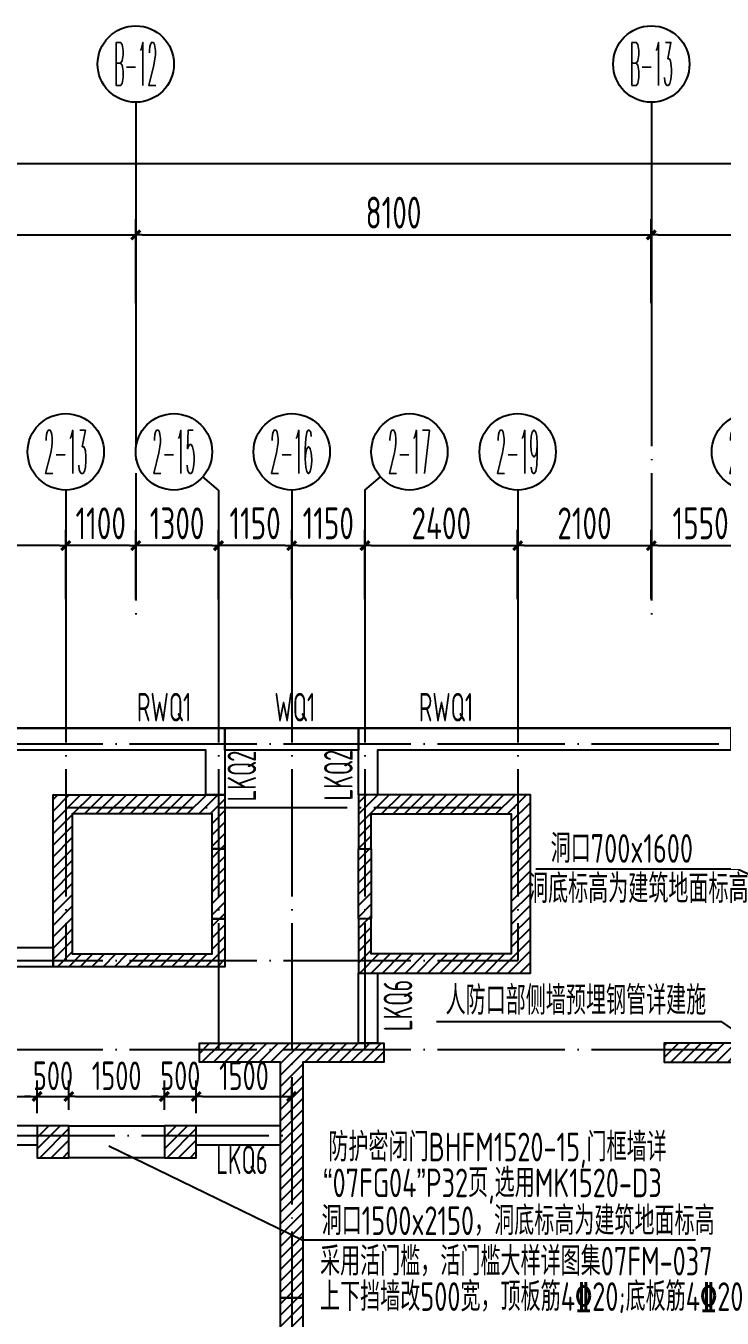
# Model space of a CAD drawing. Header units: millimetres. Extents: x 156735 to 386235, y 467499 to 703525.
# Drawn here: x 263420 to 274359, y 662124 to 682425 of the extents above; entities that cross this region are included whole.
import ezdxf
from ezdxf.enums import TextEntityAlignment as Align

# ---------------------------------------------------------------- set-up
doc = ezdxf.new("R2010")
doc.units = ezdxf.units.MM
doc.header["$LTSCALE"] = 100
doc.header["$PDMODE"] = 35
doc.header["$PDSIZE"] = 200
doc.linetypes.add('DOTE', pattern=[2.42, 2, -0.2, 0.02, -0.2])
for name, color, linetype in [('B-TEXT', 7, 'Continuous'), ('COLU', 7, 'Continuous'), ('h斜线-主楼', 7, 'Continuous'), ('h斜线-柱', 7, 'Continuous'), ('Q-AXIS', 3, 'Continuous'), ('Q-DIM', 4, 'Continuous'), ('Q-dote', 253, 'DOTE'), ('Q-TEXT', 2, 'Continuous'), ('Q-门框', 6, 'Continuous'), ('WALL', 3, 'Continuous'), ('wall-主楼', 2, 'Continuous'), ('wall-开洞', 5, 'Continuous')]:
    doc.layers.add(name, color=color, linetype=linetype)
doc.styles.add('_TCH_AXIS', font='COMPLEX', dxfattribs={"bigfont": 'GBCBIG'})
doc.styles.add('COMPLEX', font='tssdeng.shx', dxfattribs={"width": 0.7, "bigfont": 'tssdchn.shx'})
doc.styles.add('TSSD_Dimension', font='Tssdeng.shx', dxfattribs={"width": 0.7, "bigfont": 'hztxt.shx'})
doc.styles.add('TSSD_REIN', font='Tssdeng.shx', dxfattribs={"width": 0.7, "bigfont": 'hztxt.shx'})
doc.dimstyles.new('TSSD_100_100$0', dxfattribs={"dimtxt": 300, "dimasz": 100, "dimexe": 250, "dimexo": 250, "dimgap": 100, "dimtad": 1, "dimdec": 0, "dimzin": 0, "dimdsep": 46, "dimtxsty": 'TSSD_Dimension', "dimblk": '_tsdbk', "dimblk1": '_tsdbk', "dimblk2": '_tsdbk', "dimsah": 1, "dimcen": 0, "dimclrt": 7, "dimadec": 0, "dimazin": 0, "dimtfac": 1, "dimtdec": 0, "dimtix": 1, "dimtmove": 2, "dimatfit": 3, "dimldrblk": '_tsdbk', "dimfxl": 1, "dimtolj": 1, "dimtzin": 0, "dimarcsym": 0})
pattern_1 = [(45, (-467527.32, -323147.44), (-89.802561, 89.802561), [])]

# ---------------------------------------------------------------- blocks, each defined once
blk = doc.blocks.new('_AXISO')
blk.add_circle((0, 0), 0.5)
at = {"layer": 'B-TEXT', "style": 'COMPLEX', "width": 1.450893}
blk.add_attdef('A', text='', height=0.56, dxfattribs=at).set_placement((0.249375, -0.28), (0.749375, -0.28), align=Align.FIT)
blk = doc.blocks.new('_tsdbk')
blk.add_line((-1, 0), (0, 0))
at = {"const_width": 0.5}
blk.add_lwpolyline([(-0.7, -0.7), (0.7, 0.7)], dxfattribs=at)
blk = doc.blocks.new('*D105')
at = {"layer": 'Defpoints', "color": 0}
for p in [(273246, 674260), (271146, 673168), (273246, 673168)]:
    blk.add_point(p, dxfattribs=at)
at = {"layer": 'Q-AXIS', "color": 0, "lineweight": -2}
for p, q in [((271146, 673418), (271146, 674510)), ((273246, 673418), (273246, 674510)), ((271246, 674260), (273146, 674260))]:
    blk.add_line(p, q, dxfattribs=at)
at = {"layer": 'Q-AXIS', "color": 0, "lineweight": -2, "xscale": 100, "yscale": 100, "zscale": 100, "rotation": 180}
blk.add_blockref('_tsdbk', (271146, 674260), dxfattribs=at)
at = {"layer": 'Q-AXIS', "color": 0, "lineweight": -2, "xscale": 100, "yscale": 100, "zscale": 100}
blk.add_blockref('_tsdbk', (273246, 674260), dxfattribs=at)
at = {"layer": 'Q-AXIS', "color": 7, "insert": (272196, 674610), "char_height": 500, "attachment_point": 5, "style": 'TSSD_Dimension'}
blk.add_mtext('\\A1;2100', dxfattribs=at)
blk = doc.blocks.new('*D107')
at = {"layer": 'Defpoints', "color": 0}
for p in [(359046, 680262), (196946, 678055), (359046, 678055)]:
    blk.add_point(p, dxfattribs=at)
at = {"layer": 'Q-AXIS', "color": 0, "lineweight": -2}
for p, q in [((196946, 678305), (196946, 680512)), ((359046, 678305), (359046, 680512)), ((197046, 680262), (358946, 680262))]:
    blk.add_line(p, q, dxfattribs=at)
at = {"layer": 'Q-AXIS', "color": 0, "lineweight": -2, "xscale": 100, "yscale": 100, "zscale": 100, "rotation": 180}
blk.add_blockref('_tsdbk', (196946, 680262), dxfattribs=at)
at = {"layer": 'Q-AXIS', "color": 0, "lineweight": -2, "xscale": 100, "yscale": 100, "zscale": 100}
blk.add_blockref('_tsdbk', (359046, 680262), dxfattribs=at)
at = {"layer": 'Q-AXIS', "color": 7, "insert": (250239, 680612), "char_height": 500, "attachment_point": 5, "style": 'TSSD_Dimension'}
blk.add_mtext('\\A1;162100', dxfattribs=at)
blk = doc.blocks.new('*D108')
at = {"layer": 'Defpoints', "color": 0}
for p in [(273246, 679141), (265146, 677820), (273246, 677820)]:
    blk.add_point(p, dxfattribs=at)
at = {"layer": 'Q-AXIS', "color": 0, "lineweight": -2}
for p, q in [((265146, 678070), (265146, 679391)), ((273246, 678070), (273246, 679391)), ((265246, 679141), (273146, 679141))]:
    blk.add_line(p, q, dxfattribs=at)
at = {"layer": 'Q-AXIS', "color": 0, "lineweight": -2, "xscale": 100, "yscale": 100, "zscale": 100, "rotation": 180}
blk.add_blockref('_tsdbk', (265146, 679141), dxfattribs=at)
at = {"layer": 'Q-AXIS', "color": 0, "lineweight": -2, "xscale": 100, "yscale": 100, "zscale": 100}
blk.add_blockref('_tsdbk', (273246, 679141), dxfattribs=at)
at = {"layer": 'Q-AXIS', "color": 7, "insert": (269196, 679491), "char_height": 500, "attachment_point": 5, "style": 'TSSD_Dimension'}
blk.add_mtext('\\A1;8100', dxfattribs=at)
blk = doc.blocks.new('*D334')
at = {"layer": 'Defpoints', "color": 0}
for p in [(264046, 674260), (264046, 673168), (265146, 673168)]:
    blk.add_point(p, dxfattribs=at)
at = {"layer": 'Q-AXIS', "color": 0, "lineweight": -2}
for p, q in [((264046, 673418), (264046, 674510)), ((265146, 673418), (265146, 674510)), ((265046, 674260), (264146, 674260))]:
    blk.add_line(p, q, dxfattribs=at)
at = {"layer": 'Q-AXIS', "color": 0, "lineweight": -2, "xscale": 100, "yscale": 100, "zscale": 100, "rotation": 180}
blk.add_blockref('_tsdbk', (264046, 674260), dxfattribs=at)
at = {"layer": 'Q-AXIS', "color": 0, "lineweight": -2, "xscale": 100, "yscale": 100, "zscale": 100}
blk.add_blockref('_tsdbk', (265146, 674260), dxfattribs=at)
at = {"layer": 'Q-AXIS', "color": 7, "insert": (264596, 674610), "char_height": 500, "attachment_point": 5, "style": 'TSSD_Dimension'}
blk.add_mtext('\\A1;1100', dxfattribs=at)
blk = doc.blocks.new('*D335')
at = {"layer": 'Defpoints', "color": 0}
for p in [(260396, 674260), (260396, 673168), (264046, 673168)]:
    blk.add_point(p, dxfattribs=at)
at = {"layer": 'Q-AXIS', "color": 0, "lineweight": -2}
for p, q in [((260396, 673418), (260396, 674510)), ((264046, 673418), (264046, 674510)), ((263946, 674260), (260496, 674260))]:
    blk.add_line(p, q, dxfattribs=at)
at = {"layer": 'Q-AXIS', "color": 0, "lineweight": -2, "xscale": 100, "yscale": 100, "zscale": 100, "rotation": 180}
blk.add_blockref('_tsdbk', (260396, 674260), dxfattribs=at)
at = {"layer": 'Q-AXIS', "color": 0, "lineweight": -2, "xscale": 100, "yscale": 100, "zscale": 100}
blk.add_blockref('_tsdbk', (264046, 674260), dxfattribs=at)
at = {"layer": 'Q-AXIS', "color": 7, "insert": (262221, 674610), "char_height": 500, "attachment_point": 5, "style": 'TSSD_Dimension'}
blk.add_mtext('\\A1;3650', dxfattribs=at)
blk = doc.blocks.new('*D336')
at = {"layer": 'Defpoints', "color": 0}
for p in [(271146, 674260), (268746, 673168), (271146, 673168)]:
    blk.add_point(p, dxfattribs=at)
at = {"layer": 'Q-AXIS', "color": 0, "lineweight": -2}
for p, q in [((268746, 673418), (268746, 674510)), ((271146, 673418), (271146, 674510)), ((268846, 674260), (271046, 674260))]:
    blk.add_line(p, q, dxfattribs=at)
at = {"layer": 'Q-AXIS', "color": 0, "lineweight": -2, "xscale": 100, "yscale": 100, "zscale": 100, "rotation": 180}
blk.add_blockref('_tsdbk', (268746, 674260), dxfattribs=at)
at = {"layer": 'Q-AXIS', "color": 0, "lineweight": -2, "xscale": 100, "yscale": 100, "zscale": 100}
blk.add_blockref('_tsdbk', (271146, 674260), dxfattribs=at)
at = {"layer": 'Q-AXIS', "color": 7, "insert": (269946, 674610), "char_height": 500, "attachment_point": 5, "style": 'TSSD_Dimension'}
blk.add_mtext('\\A1;2400', dxfattribs=at)
blk = doc.blocks.new('*D337')
at = {"layer": 'Defpoints', "color": 0}
for p in [(266446, 674260), (266446, 673168), (267596, 673168)]:
    blk.add_point(p, dxfattribs=at)
at = {"layer": 'Q-AXIS', "color": 0, "lineweight": -2}
for p, q in [((266446, 673418), (266446, 674510)), ((267596, 673418), (267596, 674510)), ((267496, 674260), (266546, 674260))]:
    blk.add_line(p, q, dxfattribs=at)
at = {"layer": 'Q-AXIS', "color": 0, "lineweight": -2, "xscale": 100, "yscale": 100, "zscale": 100, "rotation": 180}
blk.add_blockref('_tsdbk', (266446, 674260), dxfattribs=at)
at = {"layer": 'Q-AXIS', "color": 0, "lineweight": -2, "xscale": 100, "yscale": 100, "zscale": 100}
blk.add_blockref('_tsdbk', (267596, 674260), dxfattribs=at)
at = {"layer": 'Q-AXIS', "color": 7, "insert": (267021, 674610), "char_height": 500, "attachment_point": 5, "style": 'TSSD_Dimension'}
blk.add_mtext('\\A1;1150', dxfattribs=at)
blk = doc.blocks.new('*D338')
at = {"layer": 'Defpoints', "color": 0}
for p in [(265146, 674260), (265146, 673168), (266446, 673168)]:
    blk.add_point(p, dxfattribs=at)
at = {"layer": 'Q-AXIS', "color": 0, "lineweight": -2}
for p, q in [((265146, 673418), (265146, 674510)), ((266446, 673418), (266446, 674510)), ((266346, 674260), (265246, 674260))]:
    blk.add_line(p, q, dxfattribs=at)
at = {"layer": 'Q-AXIS', "color": 0, "lineweight": -2, "xscale": 100, "yscale": 100, "zscale": 100, "rotation": 180}
blk.add_blockref('_tsdbk', (265146, 674260), dxfattribs=at)
at = {"layer": 'Q-AXIS', "color": 0, "lineweight": -2, "xscale": 100, "yscale": 100, "zscale": 100}
blk.add_blockref('_tsdbk', (266446, 674260), dxfattribs=at)
at = {"layer": 'Q-AXIS', "color": 7, "insert": (265796, 674610), "char_height": 500, "attachment_point": 5, "style": 'TSSD_Dimension'}
blk.add_mtext('\\A1;1300', dxfattribs=at)
blk = doc.blocks.new('*D339')
at = {"layer": 'Defpoints', "color": 0}
for p in [(268746, 674260), (267596, 673168), (268746, 673168)]:
    blk.add_point(p, dxfattribs=at)
at = {"layer": 'Q-AXIS', "color": 0, "lineweight": -2}
for p, q in [((267596, 673418), (267596, 674510)), ((268746, 673418), (268746, 674510)), ((267696, 674260), (268646, 674260))]:
    blk.add_line(p, q, dxfattribs=at)
at = {"layer": 'Q-AXIS', "color": 0, "lineweight": -2, "xscale": 100, "yscale": 100, "zscale": 100, "rotation": 180}
blk.add_blockref('_tsdbk', (267596, 674260), dxfattribs=at)
at = {"layer": 'Q-AXIS', "color": 0, "lineweight": -2, "xscale": 100, "yscale": 100, "zscale": 100}
blk.add_blockref('_tsdbk', (268746, 674260), dxfattribs=at)
at = {"layer": 'Q-AXIS', "color": 7, "insert": (268171, 674610), "char_height": 500, "attachment_point": 5, "style": 'TSSD_Dimension'}
blk.add_mtext('\\A1;1150', dxfattribs=at)
blk = doc.blocks.new('*D340')
at = {"layer": 'Defpoints', "color": 0}
for p in [(265146, 679141), (257046, 677820), (265146, 677820)]:
    blk.add_point(p, dxfattribs=at)
at = {"layer": 'Q-AXIS', "color": 0, "lineweight": -2}
for p, q in [((257046, 678070), (257046, 679391)), ((265146, 678070), (265146, 679391)), ((257146, 679141), (265046, 679141))]:
    blk.add_line(p, q, dxfattribs=at)
at = {"layer": 'Q-AXIS', "color": 0, "lineweight": -2, "xscale": 100, "yscale": 100, "zscale": 100, "rotation": 180}
blk.add_blockref('_tsdbk', (257046, 679141), dxfattribs=at)
at = {"layer": 'Q-AXIS', "color": 0, "lineweight": -2, "xscale": 100, "yscale": 100, "zscale": 100}
blk.add_blockref('_tsdbk', (265146, 679141), dxfattribs=at)
at = {"layer": 'Q-AXIS', "color": 7, "insert": (261096, 679491), "char_height": 500, "attachment_point": 5, "style": 'TSSD_Dimension'}
blk.add_mtext('\\A1;8100', dxfattribs=at)
blk = doc.blocks.new('*D577')
at = {"layer": 'Defpoints', "color": 0}
for p in [(274796, 674260), (273246, 673168), (274796, 673168)]:
    blk.add_point(p, dxfattribs=at)
at = {"layer": 'Q-AXIS', "color": 0, "lineweight": -2}
for p, q in [((273246, 673418), (273246, 674510)), ((274796, 673418), (274796, 674510)), ((273346, 674260), (274696, 674260))]:
    blk.add_line(p, q, dxfattribs=at)
at = {"layer": 'Q-AXIS', "color": 0, "lineweight": -2, "xscale": 100, "yscale": 100, "zscale": 100, "rotation": 180}
blk.add_blockref('_tsdbk', (273246, 674260), dxfattribs=at)
at = {"layer": 'Q-AXIS', "color": 0, "lineweight": -2, "xscale": 100, "yscale": 100, "zscale": 100}
blk.add_blockref('_tsdbk', (274796, 674260), dxfattribs=at)
at = {"layer": 'Q-AXIS', "color": 7, "insert": (274021, 674610), "char_height": 500, "attachment_point": 5, "style": 'TSSD_Dimension'}
blk.add_mtext('\\A1;1550', dxfattribs=at)
blk = doc.blocks.new('*D596')
at = {"layer": 'Defpoints', "color": 0}
for p in [(281346, 679141), (273246, 677820), (281346, 677820)]:
    blk.add_point(p, dxfattribs=at)
at = {"layer": 'Q-AXIS', "color": 0, "lineweight": -2}
for p, q in [((273246, 678070), (273246, 679391)), ((281346, 678070), (281346, 679391)), ((273346, 679141), (281246, 679141))]:
    blk.add_line(p, q, dxfattribs=at)
at = {"layer": 'Q-AXIS', "color": 0, "lineweight": -2, "xscale": 100, "yscale": 100, "zscale": 100, "rotation": 180}
blk.add_blockref('_tsdbk', (273246, 679141), dxfattribs=at)
at = {"layer": 'Q-AXIS', "color": 0, "lineweight": -2, "xscale": 100, "yscale": 100, "zscale": 100}
blk.add_blockref('_tsdbk', (281346, 679141), dxfattribs=at)
at = {"layer": 'Q-AXIS', "color": 7, "insert": (277296, 679491), "char_height": 500, "attachment_point": 5, "style": 'TSSD_Dimension'}
blk.add_mtext('\\A1;8100', dxfattribs=at)
blk = doc.blocks.new('*D834')
at = {"layer": 'Defpoints', "color": 0}
for p in [(263596, 665606), (261596, 665145), (263596, 665095)]:
    blk.add_point(p, dxfattribs=at)
at = {"layer": 'Q-DIM', "color": 0, "lineweight": -2}
for p, q in [((261596, 665395), (261596, 665856)), ((263596, 665345), (263596, 665856)), ((261696, 665606), (263496, 665606))]:
    blk.add_line(p, q, dxfattribs=at)
at = {"layer": 'Q-DIM', "color": 0, "lineweight": -2, "xscale": 100, "yscale": 100, "zscale": 100, "rotation": 180}
blk.add_blockref('_tsdbk', (261596, 665606), dxfattribs=at)
at = {"layer": 'Q-DIM', "color": 0, "lineweight": -2, "xscale": 100, "yscale": 100, "zscale": 100}
blk.add_blockref('_tsdbk', (263596, 665606), dxfattribs=at)
at = {"layer": 'Q-DIM', "color": 7, "insert": (262596, 665931), "char_height": 450, "attachment_point": 5, "style": 'TSSD_Dimension'}
blk.add_mtext('\\A1;2000', dxfattribs=at)
blk = doc.blocks.new('*D835')
at = {"layer": 'Defpoints', "color": 0}
for p in [(264096, 665606), (263596, 665095), (264096, 665145)]:
    blk.add_point(p, dxfattribs=at)
at = {"layer": 'Q-DIM', "color": 0, "lineweight": -2}
for p, q in [((263596, 665345), (263596, 665856)), ((264096, 665395), (264096, 665856)), ((263496, 665606), (263396, 665606)), ((263596, 665606), (264096, 665606)), ((264196, 665606), (264296, 665606))]:
    blk.add_line(p, q, dxfattribs=at)
at = {"layer": 'Q-DIM', "color": 0, "lineweight": -2, "xscale": 100, "yscale": 100, "zscale": 100}
blk.add_blockref('_tsdbk', (263596, 665606), dxfattribs=at)
at = {"layer": 'Q-DIM', "color": 0, "lineweight": -2, "xscale": 100, "yscale": 100, "zscale": 100, "rotation": 180}
blk.add_blockref('_tsdbk', (264096, 665606), dxfattribs=at)
at = {"layer": 'Q-DIM', "color": 7, "insert": (263846, 665931), "char_height": 450, "attachment_point": 5, "style": 'TSSD_Dimension'}
blk.add_mtext('\\A1;500', dxfattribs=at)
blk = doc.blocks.new('*D836')
at = {"layer": 'Defpoints', "color": 0}
for p in [(265596, 665606), (264096, 665145), (265596, 665145)]:
    blk.add_point(p, dxfattribs=at)
at = {"layer": 'Q-DIM', "color": 0, "lineweight": -2}
for p, q in [((264096, 665395), (264096, 665856)), ((265596, 665395), (265596, 665856)), ((264196, 665606), (265496, 665606))]:
    blk.add_line(p, q, dxfattribs=at)
at = {"layer": 'Q-DIM', "color": 0, "lineweight": -2, "xscale": 100, "yscale": 100, "zscale": 100, "rotation": 180}
blk.add_blockref('_tsdbk', (264096, 665606), dxfattribs=at)
at = {"layer": 'Q-DIM', "color": 0, "lineweight": -2, "xscale": 100, "yscale": 100, "zscale": 100}
blk.add_blockref('_tsdbk', (265596, 665606), dxfattribs=at)
at = {"layer": 'Q-DIM', "color": 7, "insert": (264846, 665931), "char_height": 450, "attachment_point": 5, "style": 'TSSD_Dimension'}
blk.add_mtext('\\A1;1500', dxfattribs=at)
blk = doc.blocks.new('*D837')
at = {"layer": 'Defpoints', "color": 0}
for p in [(266096, 665606), (265596, 665145), (266096, 665095)]:
    blk.add_point(p, dxfattribs=at)
at = {"layer": 'Q-DIM', "color": 0, "lineweight": -2}
for p, q in [((265596, 665395), (265596, 665856)), ((266096, 665345), (266096, 665856)), ((265496, 665606), (265396, 665606)), ((265596, 665606), (266096, 665606)), ((266196, 665606), (266296, 665606))]:
    blk.add_line(p, q, dxfattribs=at)
at = {"layer": 'Q-DIM', "color": 0, "lineweight": -2, "xscale": 100, "yscale": 100, "zscale": 100}
blk.add_blockref('_tsdbk', (265596, 665606), dxfattribs=at)
at = {"layer": 'Q-DIM', "color": 0, "lineweight": -2, "xscale": 100, "yscale": 100, "zscale": 100, "rotation": 180}
blk.add_blockref('_tsdbk', (266096, 665606), dxfattribs=at)
at = {"layer": 'Q-DIM', "color": 7, "insert": (265846, 665931), "char_height": 450, "attachment_point": 5, "style": 'TSSD_Dimension'}
blk.add_mtext('\\A1;500', dxfattribs=at)
blk = doc.blocks.new('*D838')
at = {"layer": 'Defpoints', "color": 0}
for p in [(267596, 665606), (266096, 665095), (267596, 664995)]:
    blk.add_point(p, dxfattribs=at)
at = {"layer": 'Q-DIM', "color": 0, "lineweight": -2}
for p, q in [((266096, 665345), (266096, 665856)), ((267596, 665245), (267596, 665856)), ((266196, 665606), (267496, 665606))]:
    blk.add_line(p, q, dxfattribs=at)
at = {"layer": 'Q-DIM', "color": 0, "lineweight": -2, "xscale": 100, "yscale": 100, "zscale": 100, "rotation": 180}
blk.add_blockref('_tsdbk', (266096, 665606), dxfattribs=at)
at = {"layer": 'Q-DIM', "color": 0, "lineweight": -2, "xscale": 100, "yscale": 100, "zscale": 100}
blk.add_blockref('_tsdbk', (267596, 665606), dxfattribs=at)
at = {"layer": 'Q-DIM', "color": 7, "insert": (266846, 665931), "char_height": 450, "attachment_point": 5, "style": 'TSSD_Dimension'}
blk.add_mtext('\\A1;1500', dxfattribs=at)

msp = doc.modelspace()

# ---------------------------------------------------------------- hatches: boundary and pattern name
at = {"layer": 'h斜线-主楼'}
h = msp.add_hatch(dxfattribs=at)
h.set_pattern_fill('ANSI31', color=256, scale=40, style=0)
h.set_pattern_definition(pattern_1)
h.paths.add_polyline_path([(266546.5, 668394.7), (266546.5, 667644.7), (263846.5, 667644.7), (263846.5, 670344.7), (266546.5, 670344.7), (266546.5, 669494.7), (266346.5, 669494.7), (266346.5, 670044.7), (264146.5, 670044.7), (264146.5, 667844.7), (266346.5, 667844.7), (266346.5, 668394.7)])
h = msp.add_hatch(dxfattribs=at)
h.set_pattern_fill('ANSI31', color=256, scale=40, style=0)
h.set_pattern_definition(pattern_1)
h.paths.add_polyline_path([(268646.5, 668394.7), (268646.5, 667544.7), (271346.5, 667544.7), (271346.5, 670344.7), (268646.5, 670344.7), (268646.5, 669494.7), (268846.5, 669494.7), (268846.5, 670044.7), (271046.5, 670044.7), (271046.5, 667844.7), (268846.5, 667844.7), (268846.5, 668394.7)])
h = msp.add_hatch(dxfattribs=at)
h.set_pattern_fill('ANSI31', color=256, scale=40, style=0)
h.set_pattern_definition(pattern_1)
h.paths.add_polyline_path([(266346.5, 669494.7), (266546.5, 669494.7), (266546.5, 668394.7), (266346.5, 668394.7)])
h = msp.add_hatch(dxfattribs=at)
h.set_pattern_fill('ANSI31', color=256, scale=40, style=0)
h.set_pattern_definition(pattern_1)
h.paths.add_polyline_path([(268646.5, 669494.7), (268846.5, 669494.7), (268846.5, 668394.7), (268646.5, 668394.7)])
h = msp.add_hatch(dxfattribs=at)
h.set_pattern_fill('ANSI31', color=256, scale=40, style=0)
h.set_pattern_definition(pattern_1)
h.paths.add_polyline_path([(267421.5, 662444.7), (267421.5, 666144.7), (266146.2, 666144.7), (266146.2, 666444.7), (269046.2, 666444.7), (269046.2, 666144.7), (267771.5, 666144.7), (267771.5, 662444.7)])
h = msp.add_hatch(dxfattribs=at)
h.set_pattern_fill('ANSI31', color=256, scale=40, style=0)
h.set_pattern_definition(pattern_1)
h.paths.add_polyline_path([(276146.2, 666144.7), (276146.2, 666444.7), (273446.2, 666444.7), (273446.2, 666144.7), (274646.5, 666144.7), (274646.5, 663344.7), (274946.5, 663344.7), (274946.5, 666144.7)])
h = msp.add_hatch(dxfattribs=at)
h.set_pattern_fill('ANSI31', color=256, scale=40, style=0)
h.set_pattern_definition(pattern_1)
h.paths.add_polyline_path([(267421.5, 662444.7), (267771.5, 662444.7), (267771.5, 660944.7), (267421.5, 660944.7)])
at = {"layer": 'h斜线-柱'}
h = msp.add_hatch(dxfattribs=at)
h.set_pattern_fill('ANSI31', color=256, scale=40, style=0)
h.set_pattern_definition([(45, (-469324.39, -310247.44), (-89.802561, 89.802561), [])])
h.paths.add_polyline_path([(263596.5, 664644.7), (264096.5, 664644.7), (264096.5, 665144.7), (263596.5, 665144.7)])
h = msp.add_hatch(dxfattribs=at)
h.set_pattern_fill('ANSI31', color=256, scale=40, style=0)
h.set_pattern_definition([(45, (-467324.39, -310247.44), (-89.802561, 89.802561), [])])
h.paths.add_polyline_path([(265596.5, 664644.7), (266096.5, 664644.7), (266096.5, 665144.7), (265596.5, 665144.7)])

# ---------------------------------------------------------------- linework, layer by layer
at = {"color": 6, "lineweight": 30}
msp.add_lwpolyline([(255896.5, 671394.7), (256108.4, 671394.7), (256362.6, 671394.7), (279296.5, 671394.7)], dxfattribs=at)
at = {"layer": 'COLU'}
for points in [[(263596.5, 664644.7), (264096.5, 664644.7), (264096.5, 665144.7), (263596.5, 665144.7)], [(265596.5, 664644.7), (266096.5, 664644.7), (266096.5, 665144.7), (265596.5, 665144.7)]]:
    msp.add_lwpolyline(points, close=True, dxfattribs=at)
at = {"layer": 'Q-AXIS'}
for p, q in [((265146.5, 681225.4), (265146.5, 677819.9)), ((265146.5, 681225.4), (265146.5, 677819.9)), ((265146.5, 681225.4), (265146.5, 677819.9)), ((273246.5, 681225.4), (273246.5, 677819.9)), ((273246.5, 681225.4), (273246.5, 677819.9)), ((273246.5, 681225.4), (273246.5, 677819.9)), ((266446.5, 675133), (266202, 675342.6)), ((268746.5, 675133), (268990.9, 675342.6)), ((264046.5, 675133), (264046.5, 673167.5)), ((266446.5, 675133), (266446.5, 673167.5)), ((267596.5, 675133), (267596.5, 673167.5)), ((268746.5, 675133), (268746.5, 673167.5)), ((271146.5, 675133), (271146.5, 673167.5))]:
    msp.add_line(p, q, dxfattribs=at)
at = {"layer": 'Q-dote', "ltscale": 10}
for p, q in [((265146.5, 677819.9), (265146.5, 673167.5)), ((273246.5, 677819.9), (273246.5, 673167.5)), ((264046.5, 673167.5), (264046.5, 667744.7)), ((266446.5, 673167.5), (266446.5, 666344.7)), ((267596.5, 673167.5), (267596.5, 656086)), ((268746.5, 673167.5), (268746.5, 666344.7)), ((271146.5, 673167.5), (271146.5, 667744.7)), ((240846.5, 671144.7), (296790.3, 671144.7)), ((264046.5, 670144.7), (271146.5, 670144.7)), ((240846.5, 667744.7), (271146.5, 667744.7)), ((240846.5, 666344.7), (296790.3, 666344.7)), ((260396.5, 664994.7), (267596.5, 664994.7))]:
    msp.add_line(p, q, dxfattribs=at)
at = {"layer": 'Q-TEXT'}
for points in [[(271429.8, 669181.1), (274599.5, 669181.1), (277207.9, 667968.5)], [(273942.2, 663351.2), (267759.6, 663351.2), (264722.5, 664823.8)]]:
    msp.add_lwpolyline(points, dxfattribs=at)
at = {"layer": 'Q-TEXT', "color": 3}
msp.add_lwpolyline([(276968.7, 664979.2), (274351.8, 666779.1), (269872.6, 666779.1)], dxfattribs=at)
at = {"layer": 'Q-门框'}
msp.add_lwpolyline([(264096.5, 665144.7), (265596.5, 665144.7), (265596.5, 664644.7), (264096.5, 664644.7)], close=True, dxfattribs=at)
at = {"layer": 'WALL'}
for points in [[(266546.5, 670344.7), (266246.5, 670344.7), (266246.5, 671044.7), (260646.5, 671044.7), (260646.5, 671394.7), (266546.5, 671394.7)], [(266546.5, 671394.7), (268646.5, 671394.7), (268646.5, 671044.7), (266546.5, 671044.7)], [(263846.5, 667944.7), (263846.5, 667644.7), (261746.5, 667644.7), (261746.5, 666444.7), (261446.5, 666444.7), (261446.5, 667944.7)], [(268646.5, 667544.7), (268946.5, 667544.7), (268946.5, 666444.7), (268646.5, 666444.7)], [(260546.5, 665144.7), (260546.5, 664844.7), (263596.5, 664844.7), (263596.5, 664644.7), (264096.5, 664644.7), (264096.5, 665144.7)]]:
    msp.add_lwpolyline(points, close=True, dxfattribs=at)
for points in [[(274496.5, 671394.7), (274496.5, 671044.7), (268946.5, 671044.7), (268946.5, 670344.7), (268646.5, 670344.7), (268646.5, 671394.7), (274496.5, 671394.7)], [(265596.5, 665144.7), (265596.5, 664644.7), (266096.5, 664644.7), (266096.5, 664844.7), (267421.5, 664844.7), (267421.5, 665144.7), (265596.5, 665144.7), (265596.5, 664844.7)]]:
    msp.add_lwpolyline(points, dxfattribs=at)
at = {"layer": 'wall-主楼'}
for points in [[(266546.5, 668394.7), (266546.5, 667644.7), (263846.5, 667644.7), (263846.5, 670344.7), (266546.5, 670344.7), (266546.5, 669494.7), (266346.5, 669494.7), (266346.5, 670044.7), (264146.5, 670044.7), (264146.5, 667844.7), (266346.5, 667844.7), (266346.5, 668394.7)], [(268646.5, 668394.7), (268646.5, 667544.7), (271346.5, 667544.7), (271346.5, 670344.7), (268646.5, 670344.7), (268646.5, 669494.7), (268846.5, 669494.7), (268846.5, 670044.7), (271046.5, 670044.7), (271046.5, 667844.7), (268846.5, 667844.7), (268846.5, 668394.7)], [(267421.5, 662444.7), (267421.5, 666144.7), (266146.2, 666144.7), (266146.2, 666444.7), (269046.2, 666444.7), (269046.2, 666144.7), (267771.5, 666144.7), (267771.5, 662444.7)], [(276146.2, 666144.7), (276146.2, 666444.7), (273446.2, 666444.7), (273446.2, 666144.7), (274646.5, 666144.7), (274646.5, 663344.7), (274946.5, 663344.7), (274946.5, 666144.7)]]:
    msp.add_lwpolyline(points, close=True, dxfattribs=at)
at = {"layer": 'wall-开洞'}
for points in [[(266346.5, 669494.7), (266546.5, 669494.7), (266546.5, 668394.7), (266346.5, 668394.7)], [(268646.5, 669494.7), (268846.5, 669494.7), (268846.5, 668394.7), (268646.5, 668394.7)], [(267421.5, 662444.7), (267771.5, 662444.7), (267771.5, 660944.7), (267421.5, 660944.7)]]:
    msp.add_lwpolyline(points, close=True, dxfattribs=at)

# ---------------------------------------------------------------- block references
at = {"layer": 'Q-AXIS'}
ref = msp.add_blockref('_AXISO', (265146.5, 681825.4), dxfattribs=dict(at, xscale=1199.999999999998, yscale=1200, zscale=1200, rotation=359.9996457873818))
ref.add_attrib('A', 'B-12', dxfattribs={"color": 7, "height": 678.82, "rotation": 359.99965, "style": '_TCH_AXIS', "width": 0.272727}).set_placement((264807.1, 681486), (265485.9, 681486), align=Align.FIT)
ref = msp.add_blockref('_AXISO', (273246.5, 681825.4), dxfattribs=dict(at, xscale=1199.999999999998, yscale=1200, zscale=1200, rotation=359.9996457873818))
ref.add_attrib('A', 'B-13', dxfattribs={"color": 7, "height": 678.82, "rotation": 359.99965, "style": '_TCH_AXIS', "width": 0.272727}).set_placement((272907.1, 681486), (273585.9, 681486), align=Align.FIT)
ref = msp.add_blockref('_AXISO', (264046.5, 675733), dxfattribs=dict(at, xscale=1199.999999999998, yscale=1200, zscale=1200, rotation=359.9996457873818))
ref.add_attrib('A', '2-13', dxfattribs={"color": 7, "height": 678.82, "rotation": 359.99965, "style": '_TCH_AXIS', "width": 0.28}).set_placement((263707.1, 675393.6), (264385.9, 675393.6), align=Align.FIT)
ref = msp.add_blockref('_AXISO', (265746.5, 675733), dxfattribs=dict(at, xscale=1199.999999999998, yscale=1200, zscale=1200, rotation=359.9996457873818))
ref.add_attrib('A', '2-15', dxfattribs={"color": 7, "height": 678.82, "rotation": 359.99965, "style": '_TCH_AXIS', "width": 0.28}).set_placement((265407.1, 675393.6), (266085.9, 675393.6), align=Align.FIT)
ref = msp.add_blockref('_AXISO', (267596.5, 675733), dxfattribs=dict(at, xscale=1199.999999999998, yscale=1200, zscale=1200, rotation=359.9996457873818))
ref.add_attrib('A', '2-16', dxfattribs={"color": 7, "height": 678.82, "rotation": 359.99965, "style": '_TCH_AXIS', "width": 0.28}).set_placement((267257.1, 675393.6), (267935.9, 675393.6), align=Align.FIT)
ref = msp.add_blockref('_AXISO', (269446.5, 675733), dxfattribs=dict(at, xscale=1199.999999999998, yscale=1200, zscale=1200, rotation=359.9996457873818))
ref.add_attrib('A', '2-17', dxfattribs={"color": 7, "height": 678.82, "rotation": 359.99965, "style": '_TCH_AXIS', "width": 0.28}).set_placement((269107.1, 675393.6), (269785.9, 675393.6), align=Align.FIT)
ref = msp.add_blockref('_AXISO', (271146.5, 675733), dxfattribs=dict(at, xscale=1199.999999999998, yscale=1200, zscale=1200, rotation=359.9996457873818))
ref.add_attrib('A', '2-19', dxfattribs={"color": 7, "height": 678.82, "rotation": 359.99965, "style": '_TCH_AXIS', "width": 0.28}).set_placement((270807.1, 675393.6), (271485.9, 675393.6), align=Align.FIT)
ref = msp.add_blockref('_AXISO', (274796.5, 675733), dxfattribs=dict(at, xscale=1199.999999999998, yscale=1200, zscale=1200, rotation=359.9996457873818))
ref.add_attrib('A', '2-21', dxfattribs={"color": 7, "height": 678.82, "rotation": 359.99965, "style": '_TCH_AXIS', "width": 0.28}).set_placement((274457.1, 675393.6), (275135.9, 675393.6), align=Align.FIT)

# ---------------------------------------------------------------- texts
at = {"layer": 'Q-TEXT', "style": 'TSSD_REIN', "width": 0.6}
for s, rotation, p in [('RWQ1', 360, (265165.1, 671497.1)), ('WQ1', 360, (267325.4, 671497.1)), ('RWQ1', 360, (269593.8, 671497.1)), ('LKQ2', 90, (267038, 670240.7)), ('LKQ2', 90, (268554.3, 670254)), ('LKQ6', 90, (269490.6, 666630.4)), ('LKQ6', 360, (266409.4, 664386.4))]:
    msp.add_text(s, height=450, rotation=rotation, dxfattribs=at).set_placement(p)
at = {"layer": 'Q-TEXT', "style": 'TSSD_REIN', "width": 0.7}
for s, p in [('洞口700x1600', (271664.9, 669277.7)), ('洞底标高为建筑地面标高', (271309.2, 668645.8)), ('防护密闭门BHFM1520-15,门框墙详', (268172.5, 664586.8)), ('“07FG04”P32页,选用MK1520-D3', (268092.1, 664024.1)), ('洞口1500x2150，洞底标高为建筑地面标高', (268066.3, 663429.4)), ('采用活门槛，活门槛大样详图集07FM-037', (268042, 662793.6)), ('上下挡墙改500宽，顶板筋4\x8420;底板筋4\x8420', (268042, 662237.4))]:
    msp.add_text(s, height=450, dxfattribs=at).set_placement(p)
at = {"layer": 'Q-TEXT', "color": 3, "style": 'TSSD_REIN', "width": 0.7}
msp.add_text('人防口部侧墙预埋钢管详建施', height=450, dxfattribs=at).set_placement((270014.2, 666891.3))

# ---------------------------------------------------------------- dimensions: what is measured, and where the dimension line sits
at = {"layer": 'Q-AXIS'}
dim = msp.add_linear_dim(base=(359046.5, 680262.3), p1=(196946.5, 678055.1), p2=(359046.5, 678055.1), dimstyle='TSSD_100_100$0', override={"dimtxt": 500}, dxfattribs=at)
dim.commit()
dim.dimension.update_dxf_attribs({"geometry": '*D107', "text_midpoint": (250239, 680612.3), "dimtype": 160})
for base, p1, p2, picture, middle in [((265146.5, 679141.4), (257046.5, 677819.9), (265146.5, 677819.9), '*D340', (261096.5, 679491.4)), ((273246.5, 679141.4), (265146.5, 677819.9), (273246.5, 677819.9), '*D108', (269196.5, 679491.4)), ((281346.5, 679141.4), (273246.5, 677819.9), (281346.5, 677819.9), '*D596', (277296.5, 679491.4)), ((268746.5, 674260), (267596.5, 673167.5), (268746.5, 673167.5), '*D339', (268171.5, 674610)), ((271146.5, 674260), (268746.5, 673167.5), (271146.5, 673167.5), '*D336', (269946.5, 674610)), ((273246.5, 674260), (271146.5, 673167.5), (273246.5, 673167.5), '*D105', (272196.5, 674610)), ((274796.5, 674260), (273246.5, 673167.5), (274796.5, 673167.5), '*D577', (274021.5, 674610))]:
    dim = msp.add_linear_dim(base=base, p1=p1, p2=p2, dimstyle='TSSD_100_100$0', override={"dimtxt": 500}, dxfattribs=at)
    dim.commit()
    dim.dimension.update_dxf_attribs({"geometry": picture, "text_midpoint": middle})
for base, p1, p2, picture, middle in [((260396.5, 674260), (264046.5, 673167.5), (260396.5, 673167.5), '*D335', (262221.5, 674610)), ((264046.5, 674260), (265146.5, 673167.5), (264046.5, 673167.5), '*D334', (264596.5, 674610)), ((265146.5, 674260), (266446.5, 673167.5), (265146.5, 673167.5), '*D338', (265796.5, 674610)), ((266446.5, 674260), (267596.5, 673167.5), (266446.5, 673167.5), '*D337', (267021.5, 674610))]:
    dim = msp.add_linear_dim(base=base, p1=p1, p2=p2, angle=180, dimstyle='TSSD_100_100$0', override={"dimtxt": 500}, dxfattribs=at)
    dim.commit()
    dim.dimension.update_dxf_attribs({"geometry": picture, "text_midpoint": middle})
at = {"layer": 'Q-DIM'}
for base, p1, p2, picture, middle in [((263596.5, 665606.4), (261596.5, 665144.7), (263596.5, 665094.7), '*D834', (262596.5, 665931.4)), ((264096.5, 665606.4), (263596.5, 665094.7), (264096.5, 665144.7), '*D835', (263846.5, 665931.4)), ((265596.5, 665606.4), (264096.5, 665144.7), (265596.5, 665144.7), '*D836', (264846.5, 665931.4)), ((266096.5, 665606.4), (265596.5, 665144.7), (266096.5, 665094.7), '*D837', (265846.5, 665931.4)), ((267596.5, 665606.4), (266096.5, 665094.7), (267596.5, 664994.7), '*D838', (266846.5, 665931.4))]:
    dim = msp.add_linear_dim(base=base, p1=p1, p2=p2, dimstyle='TSSD_100_100$0', override={"dimtxt": 450}, dxfattribs=at)
    dim.commit()
    dim.dimension.update_dxf_attribs({"geometry": picture, "text_midpoint": middle})

doc.saveas('drawing.dxf')
